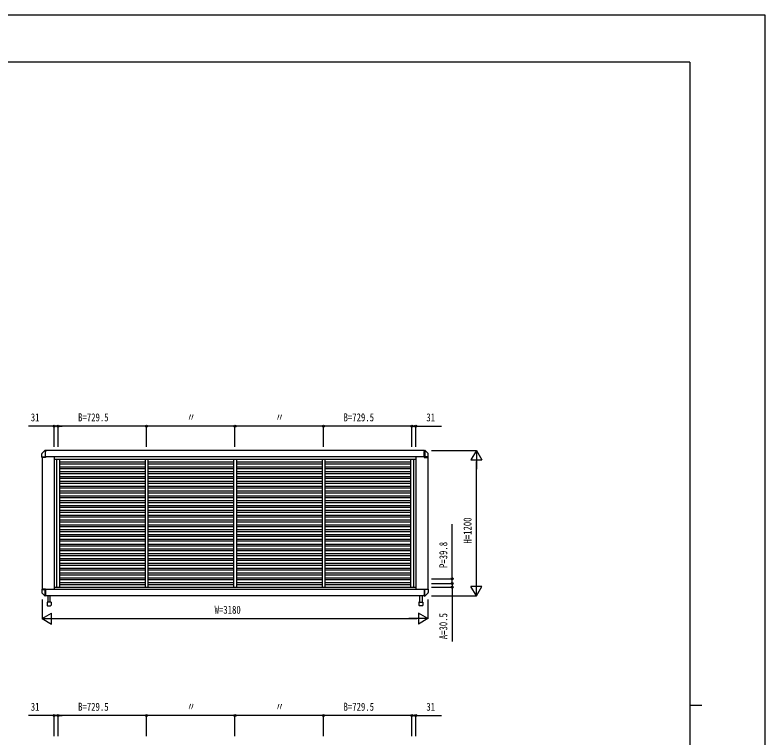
# Model space of a CAD drawing. Units: millimetres, scale not verified. Extents: x -8410 to 8410, y -5940 to 5940.
# Drawn here: x 2226 to 8410, y -21 to 5940 of the extents above; entities that cross this region are included whole.
import ezdxf
from ezdxf.enums import TextEntityAlignment as Align

# ---------------------------------------------------------------- set-up
doc = ezdxf.new("R2010")
doc.units = ezdxf.units.MM
doc.header["$LTSCALE"] = 30
for name, color, linetype in [('0-2_YKK_A1', 4, 'Continuous'), ('0-3_YKK_D', 6, 'Continuous'), ('0-4_YKK_ZWAK', 7, 'Continuous')]:
    doc.layers.add(name, color=color, linetype=linetype)
doc.styles.add('ＭＳ ゴシック', font='')
doc.styles.get('ＭＳ ゴシック').set_extended_font_data('MS Gothic')

msp = doc.modelspace()

# ---------------------------------------------------------------- linework, layer by layer
at = {"layer": '0-2_YKK_A1'}
for p, q in [((2474.32, 2350.05), (2474.32, 2313.5)), ((2479.04, 2350.3), (2474.99, 2350.09)), ((2474.99, 2350.05), (2474.99, 2350.07)), ((2479.04, 2344.37), (2479.04, 2350.3)), ((5601.04, 2350), (2479.04, 2350)), ((5601.04, 2350.3), (5605.09, 2350.09)), ((5601.04, 2344.37), (5601.04, 2350.3)), ((5605.09, 2350.05), (5605.09, 2350.07)), ((5605.76, 2350.05), (5605.76, 2313.5)), ((2447.54, 2315.72), (2447.54, 2322.76)), ((2447.54, 2305.58), (2447.54, 2315.72)), ((2447.54, 2298), (2447.54, 2305.58)), ((2447.54, 2294), (2447.54, 2298)), ((2447.54, 2298), (2473.95, 2298)), ((2473.34, 2349.35), (2448.26, 2324.52)), ((2449.4, 2293), (2448.54, 2293)), ((2479.04, 2293), (2449.4, 2293)), ((2450.04, 2293), (2450.04, 1207)), ((2473.36, 2349.34), (2473.36, 2349.32)), ((2474.13, 2298), (2473.95, 2298)), ((2474.13, 2298), (2479.04, 2298)), ((2479.04, 2344.37), (2479.04, 2339.67)), ((2479.04, 2313.5), (2479.04, 2339.67)), ((2479.04, 2298), (2479.04, 2313.5)), ((5601.04, 2298), (2479.04, 2298)), ((2479.04, 2294), (2479.04, 2298)), ((2479.04, 2294), (2479.04, 2293)), ((2550.04, 2298), (2550.04, 1202)), ((5530.04, 2298), (5530.04, 1202)), ((5601.04, 2344.37), (5601.04, 2339.67)), ((5601.04, 2313.5), (5601.04, 2339.67)), ((5601.04, 2298), (5601.04, 2313.5)), ((5601.04, 2294), (5601.04, 2298)), ((5605.95, 2298), (5601.04, 2298)), ((5601.04, 2294), (5601.04, 2293)), ((5601.04, 2293), (5630.68, 2293)), ((5605.95, 2298), (5606.13, 2298)), ((5632.54, 2298), (5606.13, 2298)), ((5606.72, 2349.34), (5606.72, 2349.32)), ((5606.74, 2349.35), (5631.82, 2324.52)), ((5630.04, 2293), (5630.04, 1207)), ((5630.68, 2293), (5631.54, 2293)), ((5632.54, 2315.72), (5632.54, 2322.76)), ((5632.54, 2305.58), (5632.54, 2315.72)), ((5632.54, 2298), (5632.54, 2305.58)), ((5632.54, 2294), (5632.54, 2298)), ((2550.04, 2278), (5530.04, 2278)), ((2569.54, 2278), (2569.54, 1222)), ((2592.54, 2278), (2592.54, 1222)), ((2592.54, 2255), (3299.04, 2255)), ((2592.54, 2240), (3299.04, 2240)), ((3299.04, 2278), (3299.04, 1222)), ((3322.04, 2278), (3322.04, 1222)), ((3322.04, 2255), (4028.54, 2255)), ((3322.04, 2240), (4028.54, 2240)), ((4028.54, 2278), (4028.54, 1222)), ((4051.54, 2278), (4051.54, 1222)), ((4051.54, 2255), (4758.04, 2255)), ((4051.54, 2240), (4758.04, 2240)), ((4758.04, 2278), (4758.04, 1222)), ((4781.04, 2278), (4781.04, 1222)), ((4781.04, 2255), (5487.54, 2255)), ((4781.04, 2240), (5487.54, 2240)), ((5487.54, 2278), (5487.54, 1222)), ((5510.54, 2278), (5510.54, 1222)), ((2592.54, 2215.2), (3299.04, 2215.2)), ((2592.54, 2200.2), (3299.04, 2200.2)), ((2592.54, 2175.4), (3299.04, 2175.4)), ((3322.04, 2215.2), (4028.54, 2215.2)), ((3322.04, 2200.2), (4028.54, 2200.2)), ((3322.04, 2175.4), (4028.54, 2175.4)), ((4051.54, 2215.2), (4758.04, 2215.2)), ((4051.54, 2200.2), (4758.04, 2200.2)), ((4051.54, 2175.4), (4758.04, 2175.4)), ((4781.04, 2215.2), (5487.54, 2215.2)), ((4781.04, 2200.2), (5487.54, 2200.2)), ((4781.04, 2175.4), (5487.54, 2175.4)), ((2592.54, 2160.4), (3299.04, 2160.4)), ((2592.54, 2135.6), (3299.04, 2135.6)), ((2592.54, 2120.6), (3299.04, 2120.6)), ((3322.04, 2160.4), (4028.54, 2160.4)), ((3322.04, 2135.6), (4028.54, 2135.6)), ((3322.04, 2120.6), (4028.54, 2120.6)), ((4051.54, 2160.4), (4758.04, 2160.4)), ((4051.54, 2135.6), (4758.04, 2135.6)), ((4051.54, 2120.6), (4758.04, 2120.6)), ((4781.04, 2160.4), (5487.54, 2160.4)), ((4781.04, 2135.6), (5487.54, 2135.6)), ((4781.04, 2120.6), (5487.54, 2120.6)), ((2592.54, 2095.8), (3299.04, 2095.8)), ((2592.54, 2080.8), (3299.04, 2080.8)), ((2592.54, 2056), (3299.04, 2056)), ((2592.54, 2041), (3299.04, 2041)), ((3322.04, 2095.8), (4028.54, 2095.8)), ((3322.04, 2080.8), (4028.54, 2080.8)), ((3322.04, 2056), (4028.54, 2056)), ((3322.04, 2041), (4028.54, 2041)), ((4051.54, 2095.8), (4758.04, 2095.8)), ((4051.54, 2080.8), (4758.04, 2080.8)), ((4051.54, 2056), (4758.04, 2056)), ((4051.54, 2041), (4758.04, 2041)), ((4781.04, 2095.8), (5487.54, 2095.8)), ((4781.04, 2080.8), (5487.54, 2080.8)), ((4781.04, 2056), (5487.54, 2056)), ((4781.04, 2041), (5487.54, 2041)), ((2592.54, 2016.2), (3299.04, 2016.2)), ((2592.54, 2001.2), (3299.04, 2001.2)), ((3322.04, 2016.2), (4028.54, 2016.2)), ((3322.04, 2001.2), (4028.54, 2001.2)), ((4051.54, 2016.2), (4758.04, 2016.2)), ((4051.54, 2001.2), (4758.04, 2001.2)), ((4781.04, 2016.2), (5487.54, 2016.2)), ((4781.04, 2001.2), (5487.54, 2001.2)), ((2592.54, 1976.4), (3299.04, 1976.4)), ((2592.54, 1961.4), (3299.04, 1961.4)), ((2592.54, 1936.6), (3299.04, 1936.6)), ((2592.54, 1921.6), (3299.04, 1921.6)), ((3322.04, 1976.4), (4028.54, 1976.4)), ((3322.04, 1961.4), (4028.54, 1961.4)), ((3322.04, 1936.6), (4028.54, 1936.6)), ((3322.04, 1921.6), (4028.54, 1921.6)), ((4051.54, 1976.4), (4758.04, 1976.4)), ((4051.54, 1961.4), (4758.04, 1961.4)), ((4051.54, 1936.6), (4758.04, 1936.6)), ((4051.54, 1921.6), (4758.04, 1921.6)), ((4781.04, 1976.4), (5487.54, 1976.4)), ((4781.04, 1961.4), (5487.54, 1961.4)), ((4781.04, 1936.6), (5487.54, 1936.6)), ((4781.04, 1921.6), (5487.54, 1921.6)), ((2592.54, 1896.8), (3299.04, 1896.8)), ((2592.54, 1881.8), (3299.04, 1881.8)), ((2592.54, 1857), (3299.04, 1857)), ((3322.04, 1896.8), (4028.54, 1896.8)), ((3322.04, 1881.8), (4028.54, 1881.8)), ((3322.04, 1857), (4028.54, 1857)), ((4051.54, 1896.8), (4758.04, 1896.8)), ((4051.54, 1881.8), (4758.04, 1881.8)), ((4051.54, 1857), (4758.04, 1857)), ((4781.04, 1896.8), (5487.54, 1896.8)), ((4781.04, 1881.8), (5487.54, 1881.8)), ((4781.04, 1857), (5487.54, 1857)), ((2592.54, 1842), (3299.04, 1842)), ((2592.54, 1817.2), (3299.04, 1817.2)), ((2592.54, 1802.2), (3299.04, 1802.2)), ((3322.04, 1842), (4028.54, 1842)), ((3322.04, 1817.2), (4028.54, 1817.2)), ((3322.04, 1802.2), (4028.54, 1802.2)), ((4051.54, 1842), (4758.04, 1842)), ((4051.54, 1817.2), (4758.04, 1817.2)), ((4051.54, 1802.2), (4758.04, 1802.2)), ((4781.04, 1842), (5487.54, 1842)), ((4781.04, 1817.2), (5487.54, 1817.2)), ((4781.04, 1802.2), (5487.54, 1802.2)), ((2592.54, 1777.4), (3299.04, 1777.4)), ((2592.54, 1762.4), (3299.04, 1762.4)), ((2592.54, 1737.6), (3299.04, 1737.6)), ((3322.04, 1777.4), (4028.54, 1777.4)), ((3322.04, 1762.4), (4028.54, 1762.4)), ((3322.04, 1737.6), (4028.54, 1737.6)), ((4051.54, 1777.4), (4758.04, 1777.4)), ((4051.54, 1762.4), (4758.04, 1762.4)), ((4051.54, 1737.6), (4758.04, 1737.6)), ((4781.04, 1777.4), (5487.54, 1777.4)), ((4781.04, 1762.4), (5487.54, 1762.4)), ((4781.04, 1737.6), (5487.54, 1737.6)), ((2592.54, 1722.6), (3299.04, 1722.6)), ((2592.54, 1697.8), (3299.04, 1697.8)), ((2592.54, 1682.8), (3299.04, 1682.8)), ((3322.04, 1722.6), (4028.54, 1722.6)), ((3322.04, 1697.8), (4028.54, 1697.8)), ((3322.04, 1682.8), (4028.54, 1682.8)), ((4051.54, 1722.6), (4758.04, 1722.6)), ((4051.54, 1697.8), (4758.04, 1697.8)), ((4051.54, 1682.8), (4758.04, 1682.8)), ((4781.04, 1722.6), (5487.54, 1722.6)), ((4781.04, 1697.8), (5487.54, 1697.8)), ((4781.04, 1682.8), (5487.54, 1682.8)), ((2592.54, 1658), (3299.04, 1658)), ((2592.54, 1643), (3299.04, 1643)), ((2592.54, 1618.2), (3299.04, 1618.2)), ((3322.04, 1658), (4028.54, 1658)), ((3322.04, 1643), (4028.54, 1643)), ((3322.04, 1618.2), (4028.54, 1618.2)), ((4051.54, 1658), (4758.04, 1658)), ((4051.54, 1643), (4758.04, 1643)), ((4051.54, 1618.2), (4758.04, 1618.2)), ((4781.04, 1658), (5487.54, 1658)), ((4781.04, 1643), (5487.54, 1643)), ((4781.04, 1618.2), (5487.54, 1618.2)), ((2592.54, 1603.2), (3299.04, 1603.2)), ((2592.54, 1578.4), (3299.04, 1578.4)), ((2592.54, 1563.4), (3299.04, 1563.4)), ((3322.04, 1603.2), (4028.54, 1603.2)), ((3322.04, 1578.4), (4028.54, 1578.4)), ((3322.04, 1563.4), (4028.54, 1563.4)), ((4051.54, 1603.2), (4758.04, 1603.2)), ((4051.54, 1578.4), (4758.04, 1578.4)), ((4051.54, 1563.4), (4758.04, 1563.4)), ((4781.04, 1603.2), (5487.54, 1603.2)), ((4781.04, 1578.4), (5487.54, 1578.4)), ((4781.04, 1563.4), (5487.54, 1563.4)), ((2592.54, 1538.6), (3299.04, 1538.6)), ((2592.54, 1523.6), (3299.04, 1523.6)), ((2592.54, 1498.8), (3299.04, 1498.8)), ((3322.04, 1538.6), (4028.54, 1538.6)), ((3322.04, 1523.6), (4028.54, 1523.6)), ((3322.04, 1498.8), (4028.54, 1498.8)), ((4051.54, 1538.6), (4758.04, 1538.6)), ((4051.54, 1523.6), (4758.04, 1523.6)), ((4051.54, 1498.8), (4758.04, 1498.8)), ((4781.04, 1538.6), (5487.54, 1538.6)), ((4781.04, 1523.6), (5487.54, 1523.6)), ((4781.04, 1498.8), (5487.54, 1498.8)), ((2592.54, 1483.8), (3299.04, 1483.8)), ((2592.54, 1459), (3299.04, 1459)), ((2592.54, 1444), (3299.04, 1444)), ((3322.04, 1483.8), (4028.54, 1483.8)), ((3322.04, 1459), (4028.54, 1459)), ((3322.04, 1444), (4028.54, 1444)), ((4051.54, 1483.8), (4758.04, 1483.8)), ((4051.54, 1459), (4758.04, 1459)), ((4051.54, 1444), (4758.04, 1444)), ((4781.04, 1483.8), (5487.54, 1483.8)), ((4781.04, 1459), (5487.54, 1459)), ((4781.04, 1444), (5487.54, 1444)), ((2592.54, 1419.2), (3299.04, 1419.2)), ((2592.54, 1404.2), (3299.04, 1404.2)), ((2592.54, 1379.4), (3299.04, 1379.4)), ((2592.54, 1364.4), (3299.04, 1364.4)), ((3322.04, 1419.2), (4028.54, 1419.2)), ((3322.04, 1404.2), (4028.54, 1404.2)), ((3322.04, 1379.4), (4028.54, 1379.4)), ((3322.04, 1364.4), (4028.54, 1364.4)), ((4051.54, 1419.2), (4758.04, 1419.2)), ((4051.54, 1404.2), (4758.04, 1404.2)), ((4051.54, 1379.4), (4758.04, 1379.4)), ((4051.54, 1364.4), (4758.04, 1364.4)), ((4781.04, 1419.2), (5487.54, 1419.2)), ((4781.04, 1404.2), (5487.54, 1404.2)), ((4781.04, 1379.4), (5487.54, 1379.4)), ((4781.04, 1364.4), (5487.54, 1364.4)), ((2592.54, 1339.6), (3299.04, 1339.6)), ((2592.54, 1324.6), (3299.04, 1324.6)), ((2592.54, 1299.8), (3299.04, 1299.8)), ((3322.04, 1339.6), (4028.54, 1339.6)), ((3322.04, 1324.6), (4028.54, 1324.6)), ((3322.04, 1299.8), (4028.54, 1299.8)), ((4051.54, 1339.6), (4758.04, 1339.6)), ((4051.54, 1324.6), (4758.04, 1324.6)), ((4051.54, 1299.8), (4758.04, 1299.8)), ((4781.04, 1339.6), (5487.54, 1339.6)), ((4781.04, 1324.6), (5487.54, 1324.6)), ((4781.04, 1299.8), (5487.54, 1299.8)), ((2592.54, 1284.8), (3299.04, 1284.8)), ((2592.54, 1260), (3299.04, 1260)), ((2592.54, 1245), (3299.04, 1245)), ((3322.04, 1284.8), (4028.54, 1284.8)), ((3322.04, 1260), (4028.54, 1260)), ((3322.04, 1245), (4028.54, 1245)), ((4051.54, 1284.8), (4758.04, 1284.8)), ((4051.54, 1260), (4758.04, 1260)), ((4051.54, 1245), (4758.04, 1245)), ((4781.04, 1284.8), (5487.54, 1284.8)), ((4781.04, 1260), (5487.54, 1260)), ((4781.04, 1245), (5487.54, 1245)), ((2447.54, 1206), (2447.54, 1202)), ((2447.54, 1202), (2447.54, 1194.42)), ((2447.54, 1202), (2473.95, 1202)), ((2447.54, 1194.42), (2447.54, 1184.28)), ((2447.54, 1184.28), (2447.54, 1177.24)), ((2473.34, 1150.65), (2448.26, 1175.48)), ((2449.4, 1207), (2448.54, 1207)), ((2479.04, 1207), (2449.4, 1207)), ((2474.13, 1202), (2473.95, 1202)), ((2474.13, 1202), (2479.04, 1202)), ((2474.32, 1149.95), (2474.32, 1186.5)), ((2479.04, 1206), (2479.04, 1207)), ((2479.04, 1206), (2479.04, 1202)), ((5601.04, 1202), (2479.04, 1202)), ((2479.04, 1202), (2479.04, 1186.5)), ((2479.04, 1186.5), (2479.04, 1160.33)), ((2550.04, 1222), (5530.04, 1222)), ((5601.04, 1207), (5630.68, 1207)), ((5601.04, 1206), (5601.04, 1207)), ((5601.04, 1206), (5601.04, 1202)), ((5601.04, 1202), (5601.04, 1186.5)), ((5605.95, 1202), (5601.04, 1202)), ((5601.04, 1186.5), (5601.04, 1160.33)), ((5605.76, 1149.95), (5605.76, 1186.5)), ((5605.95, 1202), (5606.13, 1202)), ((5632.54, 1202), (5606.13, 1202)), ((5606.74, 1150.65), (5631.82, 1175.48)), ((5630.68, 1207), (5631.54, 1207)), ((5632.54, 1206), (5632.54, 1202)), ((5632.54, 1202), (5632.54, 1194.42)), ((5632.54, 1194.42), (5632.54, 1184.28)), ((5632.54, 1184.28), (5632.54, 1177.24)), ((2473.36, 1150.66), (2473.36, 1150.68)), ((2474.99, 1149.95), (2474.99, 1149.93)), ((2479.04, 1149.7), (2474.99, 1149.91)), ((2479.04, 1155.63), (2479.04, 1160.33)), ((2479.04, 1155.63), (2479.04, 1149.7)), ((5601.04, 1150), (2479.04, 1150)), ((2497.54, 1150), (2497.54, 1100)), ((2516.54, 1100), (2516.54, 1150)), ((5563.54, 1100), (5563.54, 1150)), ((5582.54, 1150), (5582.54, 1100)), ((5601.04, 1155.63), (5601.04, 1160.33)), ((5601.04, 1155.63), (5601.04, 1149.7)), ((5601.04, 1149.7), (5605.09, 1149.91)), ((5605.09, 1149.95), (5605.09, 1149.93)), ((5606.72, 1150.66), (5606.72, 1150.68)), ((2490.49, 1099), (2490.49, 1074)), ((2522.59, 1100), (2491.49, 1100)), ((2494.49, 1070), (2519.59, 1070)), ((2523.59, 1099), (2523.59, 1074)), ((5556.49, 1099), (5556.49, 1074)), ((5557.49, 1100), (5588.59, 1100)), ((5585.59, 1070), (5560.49, 1070)), ((5589.59, 1099), (5589.59, 1074))]:
    msp.add_line(p, q, dxfattribs=at)
for points in [[(2474.32, 2313.4), (2474.31, 2312.64), (2474.27, 2309.06), (2474.23, 2305.52), (2474.2, 2303.22), (2474.17, 2300.97), (2474.14, 2298.62), (2474.13, 2298)], [(5605.76, 2313.4), (5605.77, 2312.64), (5605.81, 2309.06), (5605.85, 2305.52), (5605.88, 2303.22), (5605.91, 2300.97), (5605.94, 2298.62), (5605.95, 2298)], [(2474.32, 1186.6), (2474.31, 1187.36), (2474.27, 1190.94), (2474.23, 1194.48), (2474.2, 1196.78), (2474.17, 1199.03), (2474.14, 1201.38), (2474.13, 1202)], [(5605.76, 1186.6), (5605.77, 1187.36), (5605.81, 1190.94), (5605.85, 1194.48), (5605.88, 1196.78), (5605.91, 1199.03), (5605.94, 1201.38), (5605.95, 1202)]]:
    msp.add_lwpolyline(points, dxfattribs=at)
for centre, radius, start, end in [((2475.12, 2347.59), 2.5, 93.12962, 135.58389), ((5604.96, 2347.59), 2.5, 44.41611, 86.87038), ((2450.04, 2322.76), 2.5, 135.33594, 180), ((2448.54, 2294), 1, 180, 270), ((5631.54, 2294), 1, 270, 0), ((5630.04, 2322.76), 2.5, 0, 44.66406), ((2448.54, 1206), 1, 90, 180), ((2450.04, 1177.24), 2.5, 180, 224.66406), ((5631.54, 1206), 1, 0, 90), ((5630.04, 1177.24), 2.5, 315.33594, 0), ((2475.12, 1152.41), 2.5, 224.41611, 266.87038), ((5604.96, 1152.41), 2.5, 273.12962, 315.58389), ((2491.49, 1099), 1, 90, 180), ((2494.49, 1074), 4, 180, 270), ((2519.59, 1074), 4, 270, 0), ((2522.59, 1099), 1, 0, 90), ((5557.49, 1099), 1, 90, 180), ((5560.49, 1074), 4, 180, 270), ((5585.59, 1074), 4, 270, 0), ((5588.59, 1099), 1, 0, 90)]:
    msp.add_arc(centre, radius, start, end, dxfattribs=at)
at = {"layer": '0-3_YKK_D'}
for p, q in [((2550.04, 2550), (2336.44, 2550)), ((2550.04, 2380), (2550.04, 2551)), ((2581.04, 2550), (2550.04, 2550)), ((2581.04, 2380), (2581.04, 2551)), ((2581.04, 2380), (2581.04, 2551)), ((2581.04, 2550), (2615.04, 2550)), ((3310.54, 2550), (2581.04, 2550)), ((3310.54, 2380), (3310.54, 2551)), ((3310.54, 2380), (3310.54, 2551)), ((4040.04, 2550), (3310.54, 2550)), ((4040.04, 2380), (4040.04, 2551)), ((4040.04, 2380), (4040.04, 2551)), ((4769.54, 2550), (4040.04, 2550)), ((4769.54, 2380), (4769.54, 2551)), ((4769.54, 2380), (4769.54, 2551)), ((5499.04, 2550), (4769.54, 2550)), ((5499.04, 2550), (5465.04, 2550)), ((5499.04, 2380), (5499.04, 2551)), ((5499.04, 2380), (5499.04, 2551)), ((5499.04, 2550), (5530.04, 2550)), ((5530.04, 2380), (5530.04, 2551)), ((5530.04, 2550), (5743.64, 2550)), ((5660.04, 2350), (6031.04, 2350)), ((6030.04, 2350), (5985.04, 2272.06)), ((6030.04, 2350), (6075.04, 2272.06)), ((6030.04, 2350), (6030.04, 2194.12)), ((5985.04, 2272.06), (6075.04, 2272.06)), ((6030.04, 1240), (6030.04, 2260)), ((5830.04, 1292.3), (5830.04, 1741.1)), ((6030.04, 1150), (6030.04, 1305.88)), ((5660.57, 1292.3), (5831.04, 1292.3)), ((5660.57, 1252.5), (5831.04, 1252.5)), ((5660.57, 1252.5), (5831.04, 1252.5)), ((5830.04, 1252.5), (5830.04, 1292.3)), ((5830.04, 1252.5), (5830.04, 1286.5)), ((5830.04, 1252.5), (5830.04, 1222)), ((5830.04, 1252.5), (5830.04, 1218.5)), ((5660.04, 1222), (5831.04, 1222)), ((5830.04, 1222), (5830.04, 773.2)), ((6030.04, 1150), (5985.04, 1227.94)), ((6075.04, 1227.94), (5985.04, 1227.94)), ((6030.04, 1150), (6075.04, 1227.94)), ((2450.04, 1120), (2450.04, 962.79)), ((5630.04, 1120), (5630.04, 962.79)), ((5660.04, 1150), (6031.04, 1150)), ((2450.04, 963.79), (2527.98, 1008.79)), ((2527.98, 918.79), (2527.98, 1008.79)), ((5630.04, 963.79), (5552.1, 1008.79)), ((5552.1, 1008.79), (5552.1, 918.79)), ((2450.04, 963.79), (2527.98, 918.79)), ((2450.04, 963.79), (2605.92, 963.79)), ((2540.04, 963.79), (5540.04, 963.79)), ((5630.04, 963.79), (5474.16, 963.79)), ((5630.04, 963.79), (5552.1, 918.79)), ((2550.04, 163.79), (2336.44, 163.79)), ((2550.04, -6.21), (2550.04, 164.79)), ((2581.04, 163.79), (2550.04, 163.79)), ((2581.04, -6.21), (2581.04, 164.79)), ((2581.04, -6.21), (2581.04, 164.79)), ((2581.04, 163.79), (2615.04, 163.79)), ((3310.54, 163.79), (2581.04, 163.79)), ((3310.54, -6.21), (3310.54, 164.79)), ((3310.54, -6.21), (3310.54, 164.79)), ((4040.04, 163.79), (3310.54, 163.79)), ((4040.04, -6.21), (4040.04, 164.79)), ((4040.04, -6.21), (4040.04, 164.79)), ((4769.54, 163.79), (4040.04, 163.79)), ((4769.54, -6.21), (4769.54, 164.79)), ((4769.54, -6.21), (4769.54, 164.79)), ((5499.04, 163.79), (4769.54, 163.79)), ((5499.04, 163.79), (5465.04, 163.79)), ((5499.04, -6.21), (5499.04, 164.79)), ((5499.04, -6.21), (5499.04, 164.79)), ((5499.04, 163.79), (5530.04, 163.79)), ((5530.04, -6.21), (5530.04, 164.79)), ((5530.04, 163.79), (5743.64, 163.79))]:
    msp.add_line(p, q, dxfattribs=at)
for centre in [(2550.04, 2550), (2581.04, 2550), (2581.04, 2550), (3310.54, 2550), (3310.54, 2550), (4040.04, 2550), (4040.04, 2550), (4769.54, 2550), (4769.54, 2550), (5499.04, 2550), (5499.04, 2550), (5530.04, 2550), (5830.04, 1292.3), (5830.04, 1252.5), (5830.04, 1252.5), (5830.04, 1222), (2550.04, 163.79), (2581.04, 163.79), (2581.04, 163.79), (3310.54, 163.79), (3310.54, 163.79), (4040.04, 163.79), (4040.04, 163.79), (4769.54, 163.79), (4769.54, 163.79), (5499.04, 163.79), (5499.04, 163.79), (5530.04, 163.79)]:
    msp.add_circle(centre, 8.5, dxfattribs=at)
at = {"layer": '0-4_YKK_ZWAK'}
for p, q in [((7790.04, 5550), (-7809.96, 5550)), ((7790.04, 5550), (7790.04, -5050)), ((7790.04, 250), (7890.04, 250))]:
    msp.add_line(p, q, dxfattribs=at)
msp.add_lwpolyline([(-8410, -5940), (8410, -5940), (8410, 5940), (-8410, 5940)], close=True, dxfattribs=at)

# ---------------------------------------------------------------- texts
at = {"layer": '0-3_YKK_D', "style": 'ＭＳ ゴシック', "width": 0.8}
for s, p in [('31', (2356.44, 2570)), ('B=729.5', (2746.59, 2570)), ('〃', (3641.69, 2570)), ('〃', (4371.19, 2570)), ('B=729.5', (4935.09, 2570)), ('31', (5618.04, 2570)), ('W=3180', (3872.04, 983.79)), ('31', (2356.44, 183.79)), ('B=729.5', (2746.59, 183.79)), ('〃', (3641.69, 183.79)), ('〃', (4371.19, 183.79)), ('B=729.5', (4935.09, 183.79)), ('31', (5618.04, 183.79))]:
    msp.add_text(s, height=65.98, dxfattribs=at).set_placement(p, align=Align.BOTTOM_LEFT)
for s, p in [('H=1200', (6010.04, 1582)), ('P=39.8', (5810.04, 1380.3)), ('A=30.5', (5810.04, 793.2))]:
    msp.add_text(s, height=65.98, rotation=90, dxfattribs=at).set_placement(p, align=Align.BOTTOM_LEFT)

doc.saveas('drawing.dxf')
